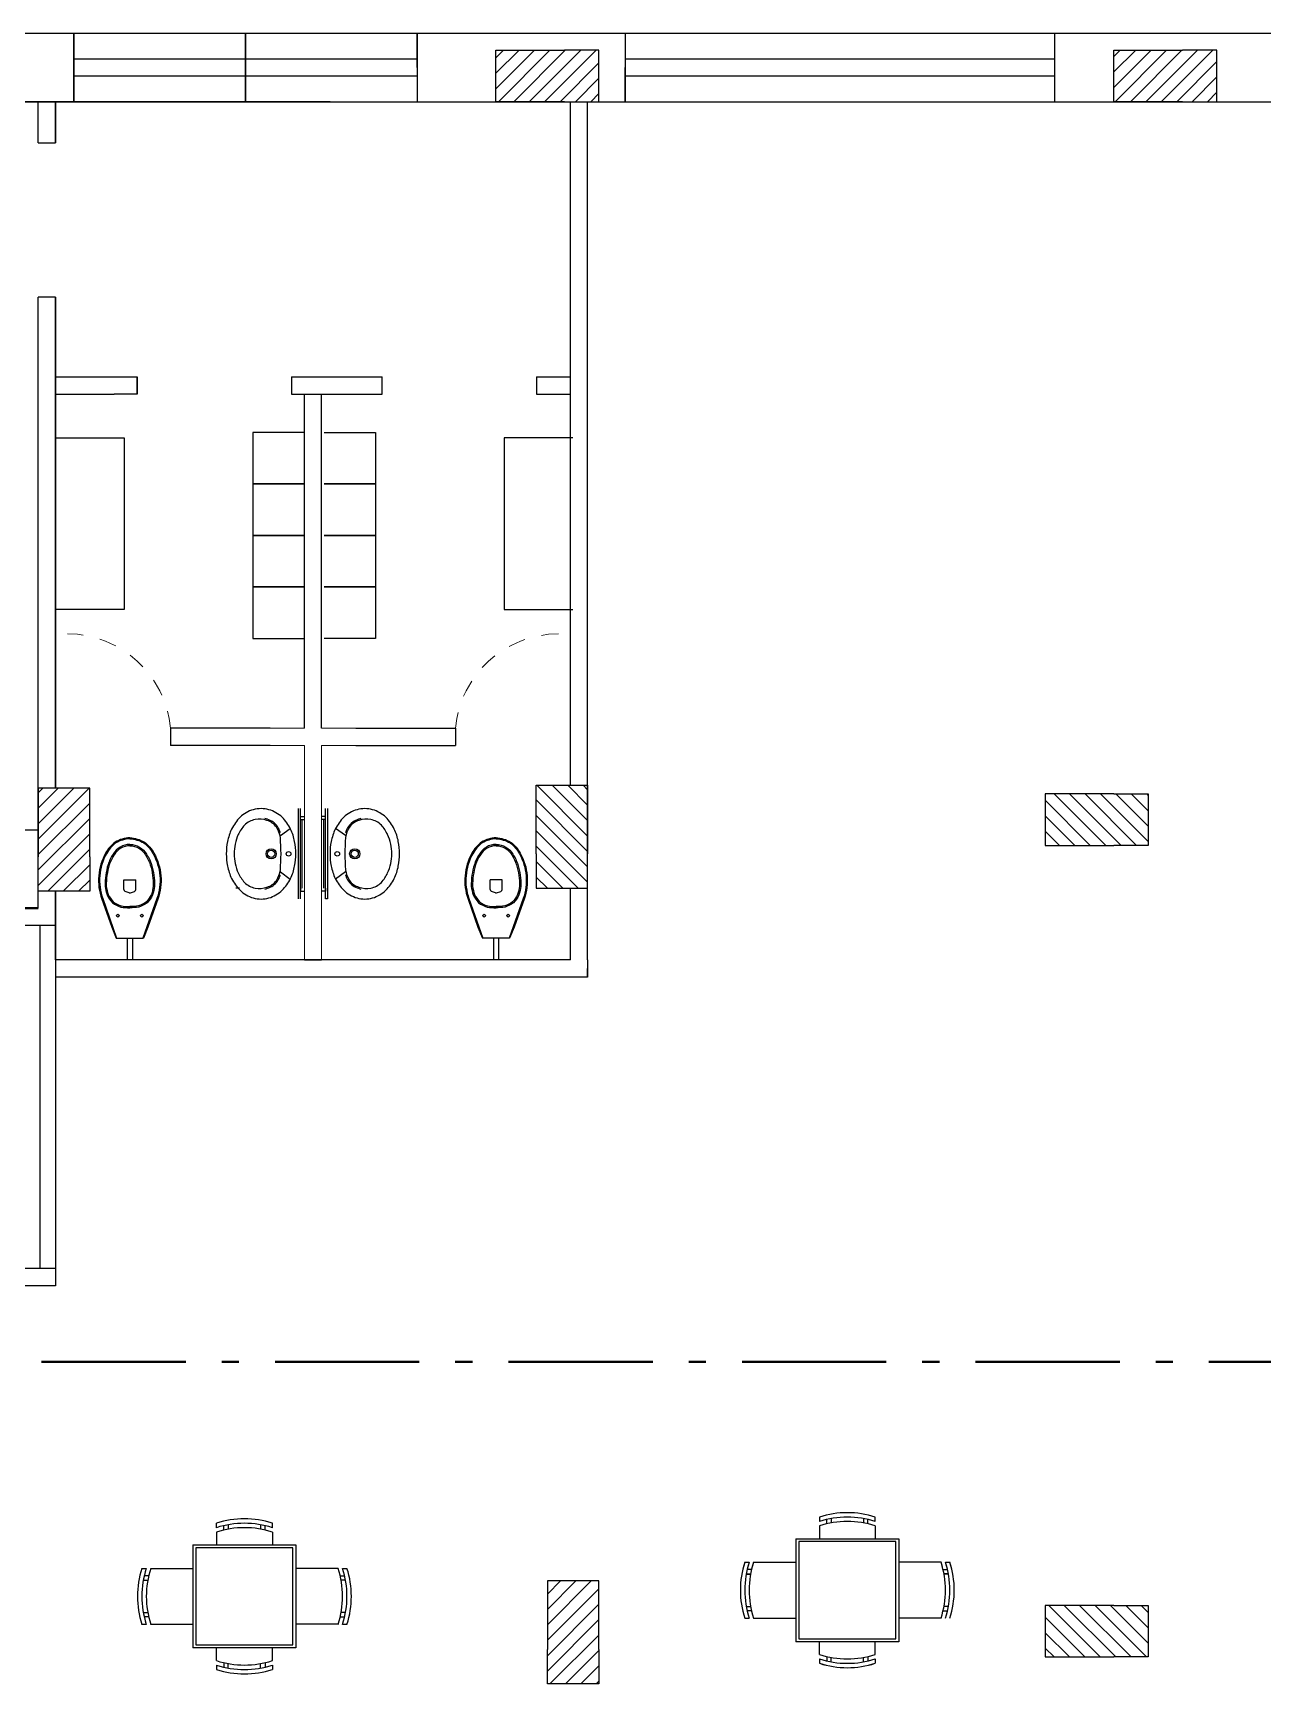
# Model space of a CAD drawing. Header units: millimetres. Extents: x 114 to 1075, y 58 to 426.
# Drawn here: x 553.21 to 560.37, y 204.55 to 214.17 of the extents above; entities that cross this region are included whole.
import ezdxf

# ---------------------------------------------------------------- set-up
doc = ezdxf.new("R2010")
doc.units = ezdxf.units.MM
doc.linetypes.add('ACAD_ISO10W100', pattern=[18, 12, -3, 0, -3])
doc.linetypes.add('HIDDEN', pattern=[0.375, 0.25, -0.125])
for name, color, linetype, lineweight in [('ARREDI attrezzature - furniture', 175, 'Continuous', 9), ('MURATURA sezioni - section wall', 7, 'Continuous', 40), ('PROIEZIONI finissime - fine lines', 251, 'Continuous', 9)]:
    doc.layers.add(name, color=color, linetype=linetype, lineweight=lineweight)
for name, color, linetype in [('arredii', 80, 'Continuous'), ('infissi', 7, 'Continuous'), ('mura', 7, 'Continuous'), ('pilastri', 1, 'Continuous'), ('quote', 4, 'Continuous')]:
    doc.layers.add(name, color=color, linetype=linetype)

# ---------------------------------------------------------------- blocks, each defined once
blk = doc.blocks.new('pilastro 2')
at = {"layer": 'pilastri'}
h = blk.add_hatch(dxfattribs=at)
h.set_pattern_fill('ANSI31', color=256, scale=0.02)
h.paths.add_polyline_path([(14.5809, -0.5588), (14.5809, -0.3588), (14.2809, -0.3588), (14.2809, -0.5588), (14.2809, -0.9588), (14.5809, -0.9588)])
for p, q in [((14.2809, -0.5588), (14.2809, -0.3588)), ((14.2809, -0.3588), (14.5809, -0.3588)), ((14.5809, -0.3588), (14.5809, -0.5588)), ((14.2809, -0.5588), (14.2809, -0.9588)), ((14.5809, -0.9588), (14.5809, -0.5588)), ((14.2809, -0.9588), (14.5809, -0.9588))]:
    blk.add_line(p, q, dxfattribs=at)

msp = doc.modelspace()

# ---------------------------------------------------------------- linework, layer by layer
for p, q in [((554.0061, 210.1184), (554.0061, 210.0184)), ((555.6661, 210.1184), (555.6661, 210.0184))]:
    msp.add_line(p, q)
at = {"layer": 'ARREDI attrezzature - furniture'}
for p, q in [((554.7636, 209.1683), (554.7636, 209.1863)), ((554.9086, 209.1683), (554.9086, 209.1863)), ((554.9086, 209.1233), (554.9216, 209.1233))]:
    msp.add_line(p, q, dxfattribs=at)
at = {"layer": 'arredii'}
for p, q in [((553.4437, 213.7684), (553.4437, 214.1684)), ((554.444, 213.7684), (554.444, 214.1684)), ((553.3361, 211.8093), (553.7361, 211.8093)), ((553.7361, 211.8093), (553.7361, 210.8093)), ((554.7861, 211.8414), (554.4861, 211.8414)), ((554.4861, 211.8414), (554.4861, 211.5414)), ((554.9006, 211.8414), (555.2006, 211.8414)), ((555.2006, 211.8414), (555.2006, 211.5414)), ((556.3506, 211.8093), (555.9506, 211.8093)), ((555.9506, 211.8093), (555.9506, 210.8093)), ((554.4861, 211.5414), (554.7861, 211.5414)), ((554.7861, 211.5414), (554.4861, 211.5414)), ((554.4861, 211.5414), (554.4861, 211.2414)), ((555.2006, 211.5414), (554.9006, 211.5414)), ((554.9006, 211.5414), (555.2006, 211.5414)), ((555.2006, 211.5414), (555.2006, 211.2414)), ((554.4861, 211.2414), (554.7861, 211.2414)), ((554.7861, 211.2414), (554.4861, 211.2414)), ((554.4861, 211.2414), (554.4861, 210.9414)), ((555.2006, 211.2414), (554.9006, 211.2414)), ((554.9006, 211.2414), (555.2006, 211.2414)), ((555.2006, 211.2414), (555.2006, 210.9414)), ((554.4861, 210.9414), (554.7861, 210.9414)), ((554.7861, 210.9414), (554.4861, 210.9414)), ((554.4861, 210.9414), (554.4861, 210.6414)), ((555.2006, 210.9414), (554.9006, 210.9414)), ((554.9006, 210.9414), (555.2006, 210.9414)), ((555.2006, 210.9414), (555.2006, 210.6414)), ((553.7361, 210.8093), (553.3361, 210.8093)), ((555.9506, 210.8093), (556.3506, 210.8093)), ((554.4861, 210.6414), (554.7861, 210.6414)), ((555.2006, 210.6414), (554.9006, 210.6414)), ((554.7506, 209.6498), (554.7506, 209.1233)), ((554.7636, 209.1233), (554.7636, 209.6498)), ((554.7636, 209.6048), (554.7861, 209.6048)), ((554.7636, 209.5868), (554.7861, 209.5868)), ((554.7726, 209.1863), (554.7726, 209.5868)), ((554.9086, 209.6048), (554.8861, 209.6048)), ((554.9086, 209.5868), (554.8861, 209.5868)), ((554.8996, 209.1863), (554.8996, 209.5868)), ((554.9086, 209.1233), (554.9086, 209.6498)), ((554.9086, 209.5868), (554.9086, 209.6048)), ((554.9216, 209.6498), (554.9216, 209.1233)), ((552.5615, 209.5256), (553.2361, 209.5256)), ((554.644, 209.5105), (554.6446, 209.5109)), ((554.6466, 209.4923), (554.7039, 209.5341)), ((555.0257, 209.4923), (554.9683, 209.5341)), ((555.0282, 209.5105), (555.0277, 209.5109)), ((553.8044, 209.1788), (553.8044, 209.2342)), ((554.644, 209.2626), (554.6446, 209.2622)), ((554.6466, 209.2808), (554.7039, 209.2389)), ((555.0257, 209.2808), (554.9683, 209.2389)), ((555.0282, 209.2626), (555.0277, 209.2622)), ((555.8678, 209.1788), (555.8678, 209.2342)), ((553.6058, 209.1232), (553.6641, 208.9582)), ((553.6115, 209.1252), (553.6926, 208.8954)), ((553.7662, 209.1593), (553.7425, 209.1674)), ((553.7726, 209.1593), (553.7963, 209.1674)), ((553.9273, 209.1252), (553.8462, 208.8955)), ((553.933, 209.1232), (553.8747, 208.9582)), ((554.4086, 209.1863), (554.3861, 209.1863)), ((554.7636, 209.1683), (554.7861, 209.1683)), ((554.9086, 209.1683), (554.8861, 209.1683)), ((555.7393, 209.1232), (555.7975, 208.9582)), ((555.7449, 209.1252), (555.826, 208.8955)), ((555.8996, 209.1593), (555.876, 209.1674)), ((555.9061, 209.1593), (555.9297, 209.1674)), ((556.0608, 209.1252), (555.9796, 208.8954)), ((556.0664, 209.1232), (556.0082, 208.9582)), ((553.6641, 208.9582), (553.6905, 208.8955)), ((553.8747, 208.9582), (553.8483, 208.8955)), ((555.7975, 208.9582), (555.8239, 208.8955)), ((556.0082, 208.9582), (555.9818, 208.8955)), ((553.6905, 208.8955), (553.8483, 208.8955)), ((553.7543, 208.8955), (553.7543, 208.7684)), ((553.7845, 208.8955), (553.7845, 208.7684)), ((555.9818, 208.8955), (555.8239, 208.8955)), ((555.8878, 208.8955), (555.8878, 208.7684)), ((555.9179, 208.8955), (555.9179, 208.7684)), ((554.2742, 205.4605), (554.2742, 205.4862)), ((554.3171, 205.4467), (554.3171, 205.4724)), ((554.3428, 205.4777), (554.3428, 205.452)), ((554.5314, 205.4777), (554.5314, 205.452)), ((554.5571, 205.4467), (554.5571, 205.4724)), ((554.5999, 205.4605), (554.5999, 205.4862)), ((557.7859, 205.4709), (557.7859, 205.3964)), ((557.7859, 205.4707), (557.7859, 205.3963)), ((557.7859, 205.4707), (557.7859, 205.3963)), ((557.8287, 205.4828), (557.8287, 205.5085)), ((557.8287, 205.4826), (557.8287, 205.5083)), ((557.8287, 205.4826), (557.8287, 205.5083)), ((557.8544, 205.5138), (557.8544, 205.4881)), ((557.8544, 205.5137), (557.8544, 205.488)), ((557.8544, 205.5137), (557.8544, 205.488)), ((558.043, 205.5138), (558.043, 205.4881)), ((558.043, 205.5137), (558.043, 205.488)), ((558.043, 205.5137), (558.043, 205.488)), ((558.0687, 205.4828), (558.0687, 205.5085)), ((558.0687, 205.4826), (558.0687, 205.5083)), ((558.0687, 205.4826), (558.0687, 205.5083)), ((558.1116, 205.4966), (558.1116, 205.5223)), ((558.1116, 205.4964), (558.1116, 205.5221)), ((558.1116, 205.4964), (558.1116, 205.5221)), ((558.1116, 205.4709), (558.1116, 205.3964)), ((558.1116, 205.4707), (558.1116, 205.3963)), ((558.1116, 205.4707), (558.1116, 205.3963)), ((554.1371, 205.3603), (554.1371, 204.7603)), ((554.1371, 205.3603), (554.7371, 205.3603)), ((554.2742, 205.4348), (554.2742, 205.3603)), ((554.5999, 205.4348), (554.5999, 205.3603)), ((554.7371, 205.3603), (554.7371, 204.7603)), ((557.6487, 205.3964), (557.6487, 204.7964)), ((557.6487, 205.3964), (558.2487, 205.3964)), ((557.6487, 205.3963), (557.6487, 204.7963)), ((557.6487, 205.3963), (558.2487, 205.3963)), ((557.6487, 205.3963), (557.6487, 204.7963)), ((557.6487, 205.3963), (558.2487, 205.3963)), ((557.6659, 205.3793), (557.6659, 204.8136)), ((558.2316, 205.3793), (557.6659, 205.3793)), ((557.6659, 205.3791), (557.6659, 204.8134)), ((558.2316, 205.3791), (557.6659, 205.3791)), ((557.6659, 205.3791), (557.6659, 204.8134)), ((558.2316, 205.3791), (557.6659, 205.3791)), ((558.2316, 204.8136), (558.2316, 205.3793)), ((558.2316, 204.8134), (558.2316, 205.3791)), ((558.2316, 204.8134), (558.2316, 205.3791)), ((558.2487, 205.3964), (558.2487, 204.7964)), ((558.2487, 205.3963), (558.2487, 204.7963)), ((558.2487, 205.3963), (558.2487, 204.7963)), ((554.1542, 205.3432), (554.1542, 204.7775)), ((554.7199, 205.3432), (554.1542, 205.3432)), ((554.7199, 204.7775), (554.7199, 205.3432)), ((557.4029, 205.2593), (557.6487, 205.2593)), ((557.4029, 205.2591), (557.6487, 205.2591)), ((557.4029, 205.2591), (557.6487, 205.2591)), ((558.4946, 205.2593), (558.2487, 205.2593)), ((558.4946, 205.2591), (558.2487, 205.2591)), ((558.4946, 205.2591), (558.2487, 205.2591)), ((558.5203, 205.2593), (558.546, 205.2593)), ((558.5203, 205.2591), (558.546, 205.2591)), ((558.5203, 205.2591), (558.546, 205.2591)), ((553.8398, 205.2232), (553.8655, 205.2232)), ((553.8793, 205.1803), (553.8536, 205.1803)), ((553.8912, 205.2232), (554.1371, 205.2232)), ((554.983, 205.2232), (554.7371, 205.2232)), ((554.9949, 205.1803), (555.0206, 205.1803)), ((555.0087, 205.2232), (555.0344, 205.2232)), ((557.3599, 205.1907), (557.3856, 205.1907)), ((557.3599, 205.1906), (557.3856, 205.1906)), ((557.3599, 205.1906), (557.3856, 205.1906)), ((557.3909, 205.2164), (557.3652, 205.2164)), ((557.3909, 205.2163), (557.3652, 205.2163)), ((557.3909, 205.2163), (557.3652, 205.2163)), ((558.5065, 205.2164), (558.5322, 205.2164)), ((558.5065, 205.2163), (558.5322, 205.2163)), ((558.5065, 205.2163), (558.5322, 205.2163)), ((558.5375, 205.1907), (558.5118, 205.1907)), ((558.5375, 205.1906), (558.5118, 205.1906)), ((558.5375, 205.1906), (558.5118, 205.1906)), ((553.8483, 205.1546), (553.874, 205.1546)), ((555.0259, 205.1546), (555.0002, 205.1546)), ((557.3599, 205.0021), (557.3856, 205.0021)), ((557.3599, 205.002), (557.3856, 205.002)), ((557.3599, 205.002), (557.3856, 205.002)), ((557.3909, 204.9764), (557.3652, 204.9764)), ((557.3909, 204.9763), (557.3652, 204.9763)), ((557.3909, 204.9763), (557.3652, 204.9763)), ((558.5065, 204.9764), (558.5322, 204.9764)), ((558.5065, 204.9763), (558.5322, 204.9763)), ((558.5065, 204.9763), (558.5322, 204.9763)), ((558.5375, 205.0021), (558.5118, 205.0021)), ((558.5375, 205.002), (558.5118, 205.002)), ((558.5375, 205.002), (558.5118, 205.002)), ((553.8398, 204.8975), (553.8655, 204.8975)), ((553.8483, 204.9661), (553.874, 204.9661)), ((553.8793, 204.9403), (553.8536, 204.9403)), ((553.8912, 204.8975), (554.1371, 204.8975)), ((554.983, 204.8975), (554.7371, 204.8975)), ((554.9949, 204.9403), (555.0206, 204.9403)), ((555.0259, 204.9661), (555.0002, 204.9661)), ((555.0087, 204.8975), (555.0344, 204.8975)), ((557.3514, 204.9336), (557.3771, 204.9336)), ((557.3514, 204.9334), (557.3771, 204.9334)), ((557.3514, 204.9334), (557.3771, 204.9334)), ((557.4029, 204.9336), (557.6487, 204.9336)), ((557.4029, 204.9334), (557.6487, 204.9334)), ((557.4029, 204.9334), (557.6487, 204.9334)), ((558.4946, 204.9336), (558.2487, 204.9336)), ((558.4946, 204.9334), (558.2487, 204.9334)), ((558.4946, 204.9334), (558.2487, 204.9334)), ((554.1542, 204.7775), (554.7199, 204.7775)), ((558.2487, 204.7964), (557.6487, 204.7964)), ((558.2487, 204.7963), (557.6487, 204.7963)), ((558.2487, 204.7963), (557.6487, 204.7963)), ((557.6659, 204.8136), (558.2316, 204.8136)), ((557.6659, 204.8134), (558.2316, 204.8134)), ((557.6659, 204.8134), (558.2316, 204.8134)), ((557.7859, 204.722), (557.7859, 204.7964)), ((557.7859, 204.7218), (557.7859, 204.7963)), ((557.7859, 204.7218), (557.7859, 204.7963)), ((558.1116, 204.722), (558.1116, 204.7964)), ((558.1116, 204.7218), (558.1116, 204.7963)), ((558.1116, 204.7218), (558.1116, 204.7963)), ((554.7371, 204.7603), (554.1371, 204.7603)), ((554.2742, 204.6859), (554.2742, 204.7603)), ((554.5999, 204.6859), (554.5999, 204.7603)), ((557.7859, 204.6963), (557.7859, 204.6705)), ((557.7859, 204.6961), (557.7859, 204.6704)), ((557.7859, 204.6961), (557.7859, 204.6704)), ((557.8287, 204.7101), (557.8287, 204.6843)), ((557.8287, 204.7099), (557.8287, 204.6842)), ((557.8287, 204.7099), (557.8287, 204.6842)), ((557.8544, 204.679), (557.8544, 204.7047)), ((557.8544, 204.6789), (557.8544, 204.7046)), ((557.8544, 204.6789), (557.8544, 204.7046)), ((558.043, 204.679), (558.043, 204.7047)), ((558.043, 204.6789), (558.043, 204.7046)), ((558.043, 204.6789), (558.043, 204.7046)), ((558.0687, 204.7101), (558.0687, 204.6843)), ((558.0687, 204.7099), (558.0687, 204.6842)), ((558.0687, 204.7099), (558.0687, 204.6842)), ((558.1116, 204.6963), (558.1116, 204.6705)), ((558.1116, 204.6961), (558.1116, 204.6704)), ((558.1116, 204.6961), (558.1116, 204.6704)), ((554.2742, 204.6602), (554.2742, 204.6345)), ((554.3171, 204.674), (554.3171, 204.6483)), ((554.3428, 204.643), (554.3428, 204.6687)), ((554.5314, 204.643), (554.5314, 204.6687)), ((554.5571, 204.674), (554.5571, 204.6483)), ((554.5999, 204.6602), (554.5999, 204.6345))]:
    msp.add_line(p, q, dxfattribs=at)
for points in [[(553.7694, 209.4802, 0.111076), (553.6846, 209.4552, 0.108324), (553.6286, 209.3899, 0.215662), (553.6058, 209.1232)], [(553.7698, 209.4742, 0.110535), (553.6879, 209.4502, 0.107849), (553.6339, 209.3871, 0.215705), (553.6115, 209.1252, 0.135436)], [(553.7693, 209.4414, 0.266777), (553.672, 209.3838, 0.072919), (553.6427, 209.3247, 0.07659), (553.625, 209.1975, 0.049694), (553.6369, 209.1468, 0.070456), (553.6679, 209.1017, 0.08959), (553.717, 209.0758, 0.050076), (553.7697, 209.0727, 0.050076)], [(553.7694, 209.4339, 0.267633), (553.6784, 209.3798, 0.073213), (553.6499, 209.3225, 0.076271), (553.6325, 209.198, 0.048777), (553.6438, 209.1497, 0.068967), (553.673, 209.1073, 0.087618), (553.7188, 209.0831, 0.04953), (553.7694, 209.0802)], [(553.769, 209.4742, -0.110535), (553.8509, 209.4502, -0.107849), (553.9049, 209.3871, -0.215705), (553.9273, 209.1252, -0.135436)], [(553.7695, 209.4414, -0.266777), (553.8668, 209.3838, -0.072919), (553.8961, 209.3247, -0.07659), (553.9138, 209.1975, -0.049694), (553.9019, 209.1468, -0.070456), (553.8709, 209.1017, -0.08959), (553.8218, 209.0758, -0.050076), (553.7691, 209.0727, -0.050076)], [(553.7694, 209.4802, -0.111076), (553.8542, 209.4552, -0.108324), (553.9102, 209.3899, -0.215662), (553.933, 209.1232)], [(553.7694, 209.4339, -0.267633), (553.8604, 209.3798, -0.073213), (553.8889, 209.3225, -0.076271), (553.9063, 209.198, -0.048777), (553.895, 209.1497, -0.068967), (553.8658, 209.1073, -0.087618), (553.82, 209.0831, -0.04953), (553.7694, 209.0802)], [(555.9028, 209.4802, 0.111076), (555.818, 209.4552, 0.108324), (555.7621, 209.3899, 0.215662), (555.7393, 209.1232)], [(555.9032, 209.4742, 0.110535), (555.8213, 209.4502, 0.107849), (555.7673, 209.3871, 0.215705), (555.7449, 209.1252, 0.135436)], [(555.9028, 209.4414, 0.266777), (555.8055, 209.3838, 0.072919), (555.7762, 209.3247, 0.07659), (555.7585, 209.1975, 0.049694), (555.7703, 209.1468, 0.070456), (555.8013, 209.1017, 0.08959), (555.8505, 209.0758, 0.050076), (555.9032, 209.0727, 0.050076)], [(555.9028, 209.4339, 0.267633), (555.8118, 209.3798, 0.073213), (555.7833, 209.3225, 0.076271), (555.766, 209.198, 0.048777), (555.7773, 209.1497, 0.068967), (555.8064, 209.1073, 0.087618), (555.8522, 209.0831, 0.04953), (555.9028, 209.0802)], [(555.9025, 209.4742, -0.110535), (555.9844, 209.4502, -0.107849), (556.0384, 209.3871, -0.215705), (556.0608, 209.1252, -0.135436)], [(555.9029, 209.4414, -0.266777), (556.0002, 209.3838, -0.072919), (556.0295, 209.3247, -0.07659), (556.0472, 209.1975, -0.049694), (556.0354, 209.1468, -0.070456), (556.0044, 209.1017, -0.08959), (555.9552, 209.0758, -0.050076), (555.9025, 209.0727, -0.050076)], [(555.9028, 209.4802, -0.111076), (555.9877, 209.4552, -0.108324), (556.0436, 209.3899, -0.215662), (556.0664, 209.1232)], [(555.9028, 209.4339, -0.267633), (555.9938, 209.3798, -0.073213), (556.0224, 209.3225, -0.076271), (556.0397, 209.198, -0.048777), (556.0284, 209.1497, -0.068967), (555.9993, 209.1073, -0.087618), (555.9535, 209.0831, -0.04953), (555.9028, 209.0802)]]:
    msp.add_lwpolyline(points, format="xyb", dxfattribs=at)
for centre, radius in [((554.5926, 209.3865), 0.0297), ((554.5926, 209.3865), 0.0207), ((554.6943, 209.3865), 0.0135), ((554.9779, 209.3865), 0.0135), ((555.0796, 209.3865), 0.0297), ((555.0796, 209.3865), 0.0207), ((553.6994, 209.0262), 0.008), ((553.8394, 209.0262), 0.008), ((555.8328, 209.0262), 0.008), ((555.9728, 209.0262), 0.008)]:
    msp.add_circle(centre, radius, dxfattribs=at)
for centre, radius, start, end in [((554.6225, 209.3976), 0.2921, 136.31673, 152.91204), ((554.541, 209.462), 0.1889, 106.04968, 133.38522), ((554.5237, 209.4626), 0.1259, 101.35581, 133.33322), ((554.5341, 209.4814), 0.1684, 74.3831, 105.6169), ((554.5243, 209.4614), 0.1271, 69.72475, 101.51021), ((554.5243, 209.4614), 0.1343, 69.72475, 76.07704), ((554.5405, 209.4824), 0.1093, 35.45812, 74.17825), ((554.5272, 209.462), 0.1889, 46.61478, 73.95032), ((554.4457, 209.3976), 0.2921, 27.08796, 43.68327), ((555.2265, 209.3976), 0.2921, 136.31673, 152.91204), ((555.145, 209.462), 0.1889, 106.04968, 133.38522), ((555.1317, 209.4824), 0.1093, 105.82175, 144.54188), ((555.1381, 209.4814), 0.1684, 74.3831, 105.6169), ((555.1479, 209.4614), 0.1343, 103.92296, 110.27525), ((555.1479, 209.4614), 0.1271, 78.48979, 110.27525), ((555.1485, 209.4626), 0.1259, 46.66678, 78.64419), ((555.1312, 209.462), 0.1889, 46.61478, 73.95032), ((555.0497, 209.3976), 0.2921, 27.08796, 43.68327), ((554.6159, 209.4079), 0.2816, 154.17911, 169.83366), ((554.6604, 209.3829), 0.2838, 156.03551, 179.27244), ((554.6199, 209.3959), 0.2415, 139.07023, 154.9375), ((554.5405, 209.4824), 0.1021, 35.45812, 74.17825), ((554.4974, 209.4595), 0.1506, 8.12641, 33.02804), ((554.4974, 209.4595), 0.1578, 20.18671, 33.02804), ((554.6419, 209.5134), 0.0036, 200.43889, 306.10074), ((554.643, 209.5131), 0.0027, 306.10074, 20.18671), ((554.6487, 209.4894), 0.0036, 126.10074, 191.16), ((554.4523, 209.4079), 0.2816, 10.16634, 25.82089), ((555.2199, 209.4079), 0.2816, 154.17911, 169.83366), ((555.1749, 209.4595), 0.1506, 146.97196, 171.87359), ((555.0235, 209.4894), 0.0036, 348.84, 53.89926), ((555.0293, 209.5131), 0.0027, 159.81329, 233.89926), ((555.1749, 209.4595), 0.1578, 146.97196, 159.81329), ((555.0303, 209.5134), 0.0036, 233.89926, 339.56111), ((555.1317, 209.4824), 0.1021, 105.82175, 144.54188), ((555.0524, 209.3959), 0.2415, 25.0625, 40.92977), ((555.0119, 209.3829), 0.2838, 0.72756, 23.96449), ((555.0563, 209.4079), 0.2816, 10.16634, 25.82089), ((554.6168, 209.3938), 0.2853, 167.07304, 181.46221), ((553.4536, 209.3865), 1.1966, 355.48017, 4.51983), ((554.4514, 209.3938), 0.2853, 358.53779, 12.92696), ((555.2208, 209.3938), 0.2853, 167.07304, 181.46221), ((556.2186, 209.3865), 1.1966, 175.48017, 184.51983), ((555.0554, 209.3938), 0.2853, 358.53779, 12.92696), ((554.6168, 209.3792), 0.2853, 178.53779, 192.92696), ((554.6159, 209.3651), 0.2816, 190.16634, 205.82089), ((554.6604, 209.3901), 0.2838, 180.72756, 203.96449), ((554.4523, 209.3651), 0.2816, 334.17911, 349.83366), ((554.4514, 209.3792), 0.2853, 347.07304, 1.46221), ((555.2208, 209.3792), 0.2853, 178.53779, 192.92696), ((555.2199, 209.3651), 0.2816, 190.16634, 205.82089), ((555.0119, 209.3901), 0.2838, 336.03551, 359.27244), ((555.0563, 209.3651), 0.2816, 334.17911, 349.83366), ((555.0554, 209.3792), 0.2853, 347.07304, 1.46221), ((554.6225, 209.3755), 0.2921, 207.08796, 223.68327), ((554.6199, 209.3772), 0.2415, 205.0625, 220.92977), ((554.5237, 209.3105), 0.1259, 226.66678, 258.64419), ((554.5405, 209.2906), 0.1021, 285.82175, 324.54188), ((554.5405, 209.2906), 0.1093, 285.82175, 324.54188), ((554.4974, 209.3135), 0.1506, 326.97196, 351.87359), ((554.4974, 209.3135), 0.1578, 326.97196, 339.81329), ((554.6419, 209.2597), 0.0036, 53.89926, 159.56111), ((554.643, 209.26), 0.0027, 339.81329, 53.89926), ((554.6487, 209.2837), 0.0036, 168.84, 233.89926), ((554.4457, 209.3755), 0.2921, 316.31673, 332.91204), ((555.2265, 209.3755), 0.2921, 207.08796, 223.68327), ((555.1749, 209.3135), 0.1506, 188.12641, 213.02804), ((555.0235, 209.2837), 0.0036, 306.10074, 11.16), ((555.0293, 209.26), 0.0027, 126.10074, 200.18671), ((555.1749, 209.3135), 0.1578, 200.18671, 213.02804), ((555.0303, 209.2597), 0.0036, 20.43889, 126.10074), ((555.1317, 209.2906), 0.1093, 215.45812, 254.17825), ((555.1317, 209.2906), 0.1021, 215.45812, 254.17825), ((555.1485, 209.3105), 0.1259, 281.35581, 313.33322), ((555.0524, 209.3772), 0.2415, 319.07023, 334.9375), ((555.0497, 209.3755), 0.2921, 316.31673, 332.91204), ((553.7464, 209.1788), 0.012, 180, 251.07536), ((553.7694, 209.1688), 0.01, 251.07536, 288.92464), ((553.7924, 209.1788), 0.012, 288.92464, 0), ((554.541, 209.311), 0.1889, 226.61478, 253.95032), ((554.5341, 209.2916), 0.1684, 254.3831, 285.6169), ((554.5243, 209.3116), 0.1271, 258.48979, 290.27525), ((554.5243, 209.3116), 0.1343, 283.92296, 290.27525), ((554.5272, 209.311), 0.1889, 286.04968, 313.38522), ((555.145, 209.311), 0.1889, 226.61478, 253.95032), ((555.1381, 209.2916), 0.1684, 254.3831, 285.6169), ((555.1479, 209.3116), 0.1343, 249.72475, 256.07704), ((555.1479, 209.3116), 0.1271, 249.72475, 281.51021), ((555.1312, 209.311), 0.1889, 286.04968, 313.38522), ((555.8798, 209.1788), 0.012, 180, 251.07536), ((555.9028, 209.1688), 0.01, 251.07536, 288.92464), ((555.9258, 209.1788), 0.012, 288.92464, 360), ((557.9487, 205.0193), 0.5286, 72.05475, 107.94525), ((557.9487, 205.0193), 0.5286, 72.05475, 107.94525), ((554.4371, 204.9834), 0.5286, 72.05475, 107.94525), ((554.4371, 204.9576), 0.5286, 72.05475, 107.94525), ((554.4371, 204.9319), 0.5286, 72.05475, 107.94525), ((557.9487, 204.9937), 0.5286, 72.05475, 107.94525), ((557.9487, 204.9936), 0.5286, 72.05475, 107.94525), ((557.9487, 204.9936), 0.5286, 72.05475, 107.94525), ((557.9487, 204.968), 0.5286, 72.05475, 107.94525), ((557.9487, 204.9679), 0.5286, 72.05475, 107.94525), ((557.9487, 204.9679), 0.5286, 72.05475, 107.94525), ((557.8543, 205.0964), 0.5286, 162.05475, 197.94525), ((557.8543, 205.0963), 0.5286, 162.05475, 197.94525), ((557.8543, 205.0963), 0.5286, 162.05475, 197.94525), ((557.88, 205.0964), 0.5286, 162.05475, 197.94525), ((557.88, 205.0963), 0.5286, 162.05475, 197.94525), ((557.88, 205.0963), 0.5286, 162.05475, 197.94525), ((557.9057, 205.0964), 0.5286, 162.05475, 197.94525), ((557.9057, 205.0963), 0.5286, 162.05475, 197.94525), ((557.9057, 205.0963), 0.5286, 162.05475, 197.94525), ((557.9917, 205.0964), 0.5286, 342.05475, 17.94525), ((557.9917, 205.0963), 0.5286, 342.05475, 17.94525), ((557.9917, 205.0963), 0.5286, 342.05475, 17.94525), ((558.0175, 205.0964), 0.5286, 342.05475, 17.94525), ((558.0175, 205.0963), 0.5286, 342.05475, 17.94525), ((558.0175, 205.0963), 0.5286, 342.05475, 17.94525), ((558.0432, 205.0964), 0.5286, 342.05475, 17.94525), ((558.0432, 205.0963), 0.5286, 342.05475, 17.94525), ((558.0432, 205.0963), 0.5286, 342.05475, 17.94525), ((554.3426, 205.0603), 0.5286, 162.05475, 197.94525), ((554.3684, 205.0603), 0.5286, 162.05475, 197.94525), ((554.3941, 205.0603), 0.5286, 162.05475, 197.94525), ((554.4801, 205.0603), 0.5286, 342.05475, 17.94525), ((554.5058, 205.0603), 0.5286, 342.05475, 17.94525), ((554.5315, 205.0603), 0.5286, 342.05475, 17.94525), ((554.4371, 205.1888), 0.5286, 252.05475, 287.94525), ((557.9487, 205.2248), 0.5286, 252.05475, 287.94525), ((557.9487, 205.2247), 0.5286, 252.05475, 287.94525), ((557.9487, 205.2247), 0.5286, 252.05475, 287.94525), ((557.9487, 205.1991), 0.5286, 252.05475, 287.94525), ((557.9487, 205.199), 0.5286, 252.05475, 287.94525), ((557.9487, 205.199), 0.5286, 252.05475, 287.94525), ((554.4371, 205.163), 0.5286, 252.05475, 287.94525), ((554.4371, 205.1373), 0.5286, 252.05475, 287.94525), ((557.9487, 205.1734), 0.5286, 252.05475, 287.94525), ((557.9487, 205.1733), 0.5286, 252.05475, 287.94525), ((557.9487, 205.1733), 0.5286, 252.05475, 287.94525)]:
    msp.add_arc(centre, radius, start, end, dxfattribs=at)
at = {"layer": 'infissi'}
for p, q in [((553.4437, 214.1684), (553.4437, 213.7684)), ((554.4437, 213.9684), (554.4437, 214.1684)), ((554.4437, 214.1684), (554.4437, 213.7684)), ((554.444, 214.1684), (554.444, 213.7684)), ((555.444, 213.9684), (555.444, 214.1684)), ((555.444, 214.1684), (555.444, 213.7684)), ((557.4414, 214.1684), (558.6414, 214.1684)), ((553.4437, 214.0184), (554.4437, 214.0184)), ((554.444, 214.0184), (555.444, 214.0184)), ((553.4437, 213.7684), (553.4437, 213.9684)), ((553.4437, 213.9184), (554.4437, 213.9184)), ((554.444, 213.7684), (554.444, 213.9684)), ((554.444, 213.9184), (555.444, 213.9184))]:
    msp.add_line(p, q, dxfattribs=at)
at = {"layer": 'infissi', "color": 6, "linetype": 'ACAD_ISO10W100', "lineweight": 40, "ltscale": 0.07}
msp.add_line((528.7753, 206.4263), (581.053, 206.4263), dxfattribs=at)
at = {"layer": 'mura'}
for p, q in [((541.7017, 214.1684), (566.7017, 214.1684)), ((556.6551, 214.1684), (556.6551, 213.7684)), ((559.1551, 214.1684), (559.1551, 213.7684)), ((556.6551, 214.0184), (559.1551, 214.0184)), ((556.6551, 213.7684), (556.6551, 213.9684)), ((556.6551, 213.9184), (559.1551, 213.9184)), ((542.1017, 213.7684), (566.3017, 213.7684)), ((554.9361, 213.7684), (548.0301, 213.7684)), ((553.2361, 213.5288), (553.2361, 213.7684)), ((553.3361, 213.7684), (553.3361, 213.5288)), ((553.3361, 213.7684), (556.3361, 213.7684)), ((553.3361, 213.5288), (553.3361, 213.7684)), ((553.3361, 213.5288), (553.3361, 213.7684)), ((553.4252, 213.7684), (554.9361, 213.7684)), ((556.3361, 209.7857), (556.3361, 213.7684)), ((556.4361, 208.7684), (556.4361, 213.7684)), ((553.2361, 213.5288), (553.3361, 213.5288)), ((553.2361, 209.0699), (553.2361, 212.6288)), ((553.3361, 212.6288), (553.2361, 212.6288)), ((553.3361, 209.7684), (553.3361, 212.6288)), ((553.3361, 209.7684), (553.3361, 212.6288)), ((553.3361, 212.6288), (553.3361, 209.7684)), ((553.3361, 212.1653), (553.679, 212.1653)), ((553.679, 212.1653), (553.8117, 212.1653)), ((553.8117, 212.0653), (553.8117, 212.1653)), ((553.8117, 212.1653), (553.8117, 212.0653)), ((554.7117, 212.1653), (554.7117, 212.0653)), ((554.7117, 212.1653), (555.2387, 212.1653)), ((555.2387, 212.0653), (555.2387, 212.1653)), ((556.1387, 212.1653), (556.1387, 212.0653)), ((556.1387, 212.1653), (556.3361, 212.1653)), ((553.3361, 212.0653), (553.679, 212.0653)), ((553.8117, 212.0653), (553.679, 212.0653)), ((554.7117, 212.0653), (555.2387, 212.0653)), ((554.7861, 210.1184), (554.7861, 212.0653)), ((554.8861, 210.1184), (554.8861, 212.0653)), ((556.1387, 212.0653), (556.3361, 212.0653)), ((554.5861, 210.1184), (554.0061, 210.1184)), ((555.0861, 210.1184), (555.6661, 210.1184)), ((554.5861, 210.0184), (554.0061, 210.0184)), ((555.0861, 210.0184), (555.6661, 210.0184)), ((553.3361, 208.9699), (553.3361, 209.1684)), ((553.3361, 208.7684), (553.3361, 209.1684)), ((553.3361, 209.1684), (553.3361, 208.9699)), ((556.3361, 208.7684), (556.3361, 209.1857)), ((550.0764, 208.9699), (553.3361, 208.9699)), ((553.2447, 208.9699), (553.2447, 206.9699)), ((553.3361, 208.9699), (553.3361, 206.9699)), ((556.3361, 208.7684), (553.3361, 208.7684)), ((556.3361, 208.7684), (554.2861, 208.7684)), ((554.7861, 208.7684), (554.8861, 208.7684)), ((556.4361, 208.7684), (556.4361, 208.6684)), ((556.3361, 208.6684), (553.3361, 208.6684)), ((556.4361, 208.6684), (556.3361, 208.6684)), ((556.4361, 208.6684), (556.4361, 208.7184)), ((553.3361, 206.9699), (547.6979, 206.9699)), ((553.3361, 206.9699), (553.3361, 206.8699)), ((553.3361, 206.8699), (547.6979, 206.8699))]:
    msp.add_line(p, q, dxfattribs=at)
at = {"layer": 'MURATURA sezioni - section wall', "lineweight": 5}
for p, q in [((554.5861, 210.1184), (554.7861, 210.1184)), ((555.0861, 210.1184), (554.8861, 210.1184)), ((554.5861, 210.0184), (554.7861, 210.0184)), ((554.7861, 210.0184), (554.7861, 208.7684)), ((554.8861, 210.0184), (554.8861, 208.7684)), ((555.0861, 210.0184), (554.8861, 210.0184))]:
    msp.add_line(p, q, dxfattribs=at)
at = {"layer": 'MURATURA sezioni - section wall'}
for q in [(550.0764, 209.0699), (550.1764, 209.0699)]:
    msp.add_line((553.2361, 209.0699), q, dxfattribs=at)
at = {"layer": 'PROIEZIONI finissime - fine lines', "linetype": 'HIDDEN', "ltscale": 0.2}
for centre, start, end in [((553.4044, 210.0642), 5.14199, 89.83712), ((556.2678, 210.0642), 90.16288, 174.85801)]:
    msp.add_arc(centre, 0.6041, start, end, dxfattribs=at)
at = {"layer": 'quote', "color": 3}
for p, q in [((553.7344, 209.1788), (553.7344, 209.2342)), ((553.7344, 209.2342), (553.8044, 209.2342)), ((555.9378, 209.2342), (555.8678, 209.2342)), ((555.9378, 209.1788), (555.9378, 209.2342)), ((554.7636, 209.1863), (554.7636, 209.1683)), ((554.9086, 209.1863), (554.9086, 209.1683)), ((554.9216, 209.1233), (554.9086, 209.1233)), ((557.7859, 205.5221), (557.7859, 205.4966)), ((557.3514, 205.2593), (557.3772, 205.2593))]:
    msp.add_line(p, q, dxfattribs=at)

# ---------------------------------------------------------------- block references
at = {"layer": 'pilastri', "xscale": -1}
for p, rotation in [((556.8604, 199.4875), 270), ((556.8604, 199.4875), 270), ((560.4604, 199.4875), 270), ((560.4604, 199.4875), 270), ((541.8552, 208.8269), 180)]:
    msp.add_blockref('pilastro 2', p, dxfattribs=dict(at, rotation=rotation))
at = {"layer": 'pilastri'}
for p, rotation in [((567.8171, 208.8096), 180), ((560.0604, 224.0166), 270), ((570.7826, 204.1912), 180), ((560.0604, 219.2885), 270)]:
    msp.add_blockref('pilastro 2', p, dxfattribs=dict(at, rotation=rotation))

doc.saveas('drawing.dxf')
